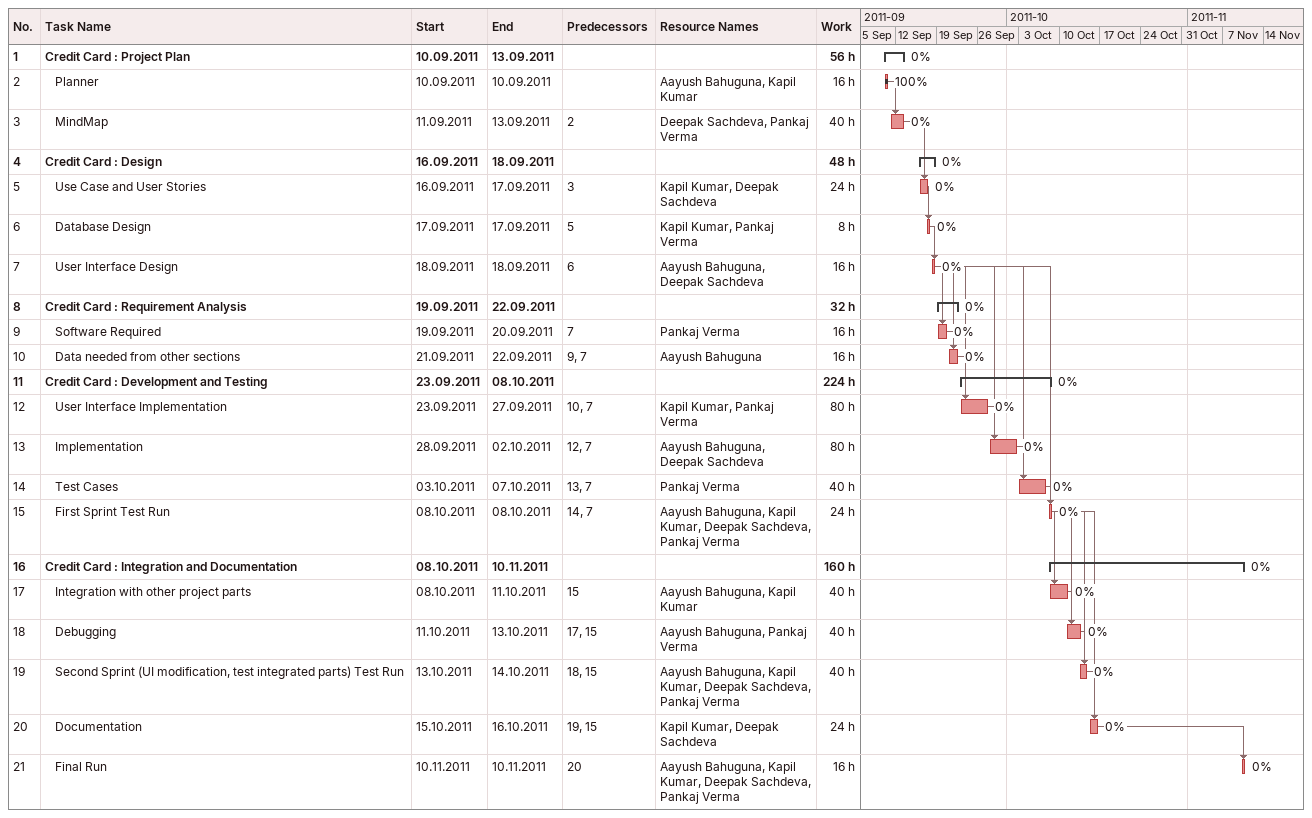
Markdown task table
| ID | Level | Task | Start | Finish | Predecessors | Resources | % complete | Work (h) |
|---|---|---|---|---|---|---|---|---|
| 1 | 1 | **Credit Card : Project Plan** | 2011-09-10 | 2011-09-13 |  |  | 0 | 56 |
| 2 | 2 | Planner | 2011-09-10 | 2011-09-10 |  | Aayush Bahuguna, Kapil Kumar | 100 | 16 |
| 3 | 2 | MindMap | 2011-09-11 | 2011-09-13 | 2 | Deepak Sachdeva, Pankaj Verma | 0 | 40 |
| 4 | 1 | **Credit Card : Design** | 2011-09-16 | 2011-09-18 |  |  | 0 | 48 |
| 5 | 2 | Use Case and User Stories | 2011-09-16 | 2011-09-17 | 3 | Kapil Kumar, Deepak Sachdeva | 0 | 24 |
| 6 | 2 | Database Design | 2011-09-17 | 2011-09-17 | 5 | Kapil Kumar, Pankaj Verma | 0 | 8 |
| 7 | 2 | User Interface Design | 2011-09-18 | 2011-09-18 | 6 | Aayush Bahuguna, Deepak Sachdeva | 0 | 16 |
| 8 | 1 | **Credit Card : Requirement Analysis** | 2011-09-19 | 2011-09-22 |  |  | 0 | 32 |
| 9 | 2 | Software Required | 2011-09-19 | 2011-09-20 | 7 | Pankaj Verma | 0 | 16 |
| 10 | 2 | Data needed from other sections | 2011-09-21 | 2011-09-22 | 9, 7 | Aayush Bahuguna | 0 | 16 |
| 11 | 1 | **Credit Card : Development and Testing** | 2011-09-23 | 2011-10-08 |  |  | 0 | 224 |
| 12 | 2 | User Interface Implementation | 2011-09-23 | 2011-09-27 | 10, 7 | Kapil Kumar, Pankaj Verma | 0 | 80 |
| 13 | 2 | Implementation | 2011-09-28 | 2011-10-02 | 12, 7 | Aayush Bahuguna, Deepak Sachdeva | 0 | 80 |
| 14 | 2 | Test Cases | 2011-10-03 | 2011-10-07 | 13, 7 | Pankaj Verma | 0 | 40 |
| 15 | 2 | First Sprint Test Run | 2011-10-08 | 2011-10-08 | 14, 7 | Aayush Bahuguna, Kapil Kumar, Deepak Sachdeva, Pankaj Verma | 0 | 24 |
| 16 | 1 | **Credit Card : Integration and Documentation** | 2011-10-08 | 2011-11-10 |  |  | 0 | 160 |
| 17 | 2 | Integration with other project parts | 2011-10-08 | 2011-10-11 | 15 | Aayush Bahuguna, Kapil Kumar | 0 | 40 |
| 18 | 2 | Debugging | 2011-10-11 | 2011-10-13 | 17, 15 | Aayush Bahuguna, Pankaj Verma | 0 | 40 |
| 19 | 2 | Second Sprint (UI modification, test integrated parts) Test Run | 2011-10-13 | 2011-10-14 | 18, 15 | Aayush Bahuguna, Kapil Kumar, Deepak Sachdeva, Pankaj Verma | 0 | 40 |
| 20 | 2 | Documentation | 2011-10-15 | 2011-10-16 | 19, 15 | Kapil Kumar, Deepak Sachdeva | 0 | 24 |
| 21 | 2 | Final Run | 2011-11-10 | 2011-11-10 | 20 | Aayush Bahuguna, Kapil Kumar, Deepak Sachdeva, Pankaj Verma | 0 | 16 |
